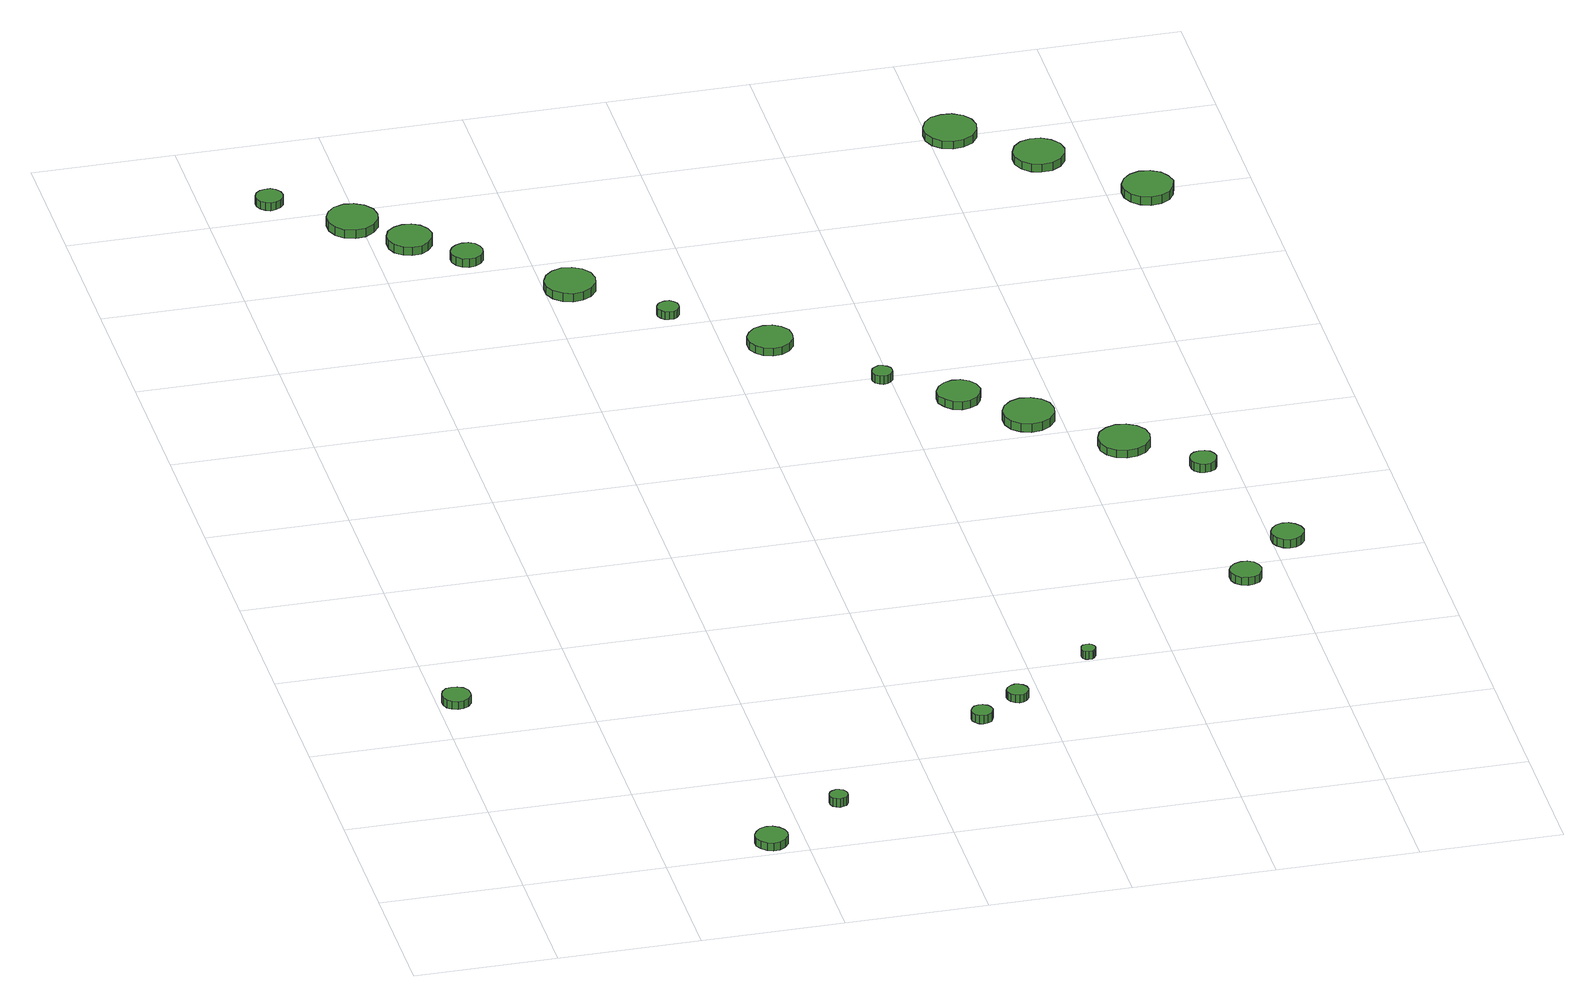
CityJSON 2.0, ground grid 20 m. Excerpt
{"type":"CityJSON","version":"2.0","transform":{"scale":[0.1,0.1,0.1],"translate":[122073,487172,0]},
"CityObjects":{
"tree1":{"type":"SolitaryVegetationObject","attributes":{"function":"something"},"geometry":[{"type":"MultiSurface","lod":"1","boundaries":[[[0,1,2,3,4,5,6,7,8,9,10,11,12,13,14]],[[15,16,17,18,19,20,21,22,23,24,25,26,27,28,29]],[[0,29,28,1]],[[1,28,27,2]],[[2,27,26,3]],[[3,26,25,4]],[[4,25,24,5]],[[5,24,23,6]],[[6,23,22,7]],[[7,22,21,8]],[[8,21,20,9]],[[9,20,19,10]],[[10,19,18,11]],[[11,18,17,12]],[[12,17,16,13]],[[13,16,15,14]],[[14,15,29,0]]]}]},
"tree2":{"type":"SolitaryVegetationObject","attributes":{"function":"something"},"geometry":[{"type":"MultiSurface","lod":"1","boundaries":[[[30,31,32,33,34,35,36,37,38,39,40,41,42,43,44]],[[45,46,47,48,49,50,51,52,53,54,55,56,57,58,59]],[[30,59,58,31]],[[31,58,57,32]],[[32,57,56,33]],[[33,56,55,34]],[[34,55,54,35]],[[35,54,53,36]],[[36,53,52,37]],[[37,52,51,38]],[[38,51,50,39]],[[39,50,49,40]],[[40,49,48,41]],[[41,48,47,42]],[[42,47,46,43]],[[43,46,45,44]],[[44,45,59,30]]]}]},
"tree3":{"type":"SolitaryVegetationObject","attributes":{"function":"something"},"geometry":[{"type":"MultiSurface","lod":"1","boundaries":[[[60,61,62,63,64,65,66,67,68,69,70,71,72,73,74]],[[75,76,77,78,79,80,81,82,83,84,85,86,87,88,89]],[[60,89,88,61]],[[61,88,87,62]],[[62,87,86,63]],[[63,86,85,64]],[[64,85,84,65]],[[65,84,83,66]],[[66,83,82,67]],[[67,82,81,68]],[[68,81,80,69]],[[69,80,79,70]],[[70,79,78,71]],[[71,78,77,72]],[[72,77,76,73]],[[73,76,75,74]],[[74,75,89,60]]]}]},
"tree4":{"type":"SolitaryVegetationObject","attributes":{"function":"something"},"geometry":[{"type":"MultiSurface","lod":"1","boundaries":[[[90,91,92,93,94,95,96,97,98,99,100,101,102,103,104]],[[105,106,107,108,109,110,111,112,113,114,115,116,117,118,119]],[[90,119,118,91]],[[91,118,117,92]],[[92,117,116,93]],[[93,116,115,94]],[[94,115,114,95]],[[95,114,113,96]],[[96,113,112,97]],[[97,112,111,98]],[[98,111,110,99]],[[99,110,109,100]],[[100,109,108,101]],[[101,108,107,102]],[[102,107,106,103]],[[103,106,105,104]],[[104,105,119,90]]]}]},
"tree5":{"type":"SolitaryVegetationObject","attributes":{"function":"something"},"geometry":[{"type":"MultiSurface","lod":"1","boundaries":[[[120,121,122,123,124,125,126,127,128,129,130,131,132,133,134]],[[135,136,137,138,139,140,141,142,143,144,145,146,147,148,149]],[[120,149,148,121]],[[121,148,147,122]],[[122,147,146,123]],[[123,146,145,124]],[[124,145,144,125]],[[125,144,143,126]],[[126,143,142,127]],[[127,142,141,128]],[[128,141,140,129]],[[129,140,139,130]],[[130,139,138,131]],[[131,138,137,132]],[[132,137,136,133]],[[133,136,135,134]],[[134,135,149,120]]]}]},
"tree6":{"type":"SolitaryVegetationObject","attributes":{"function":"something"},"geometry":[{"type":"MultiSurface","lod":"1","boundaries":[[[150,151,152,153,154,155,156,157,158,159,160,161,162,163,164]],[[165,166,167,168,169,170,171,172,173,174,175,176,177,178,179]],[[150,179,178,151]],[[151,178,177,152]],[[152,177,176,153]],[[153,176,175,154]],[[154,175,174,155]],[[155,174,173,156]],[[156,173,172,157]],[[157,172,171,158]],[[158,171,170,159]],[[159,170,169,160]],[[160,169,168,161]],[[161,168,167,162]],[[162,167,166,163]],[[163,166,165,164]],[[164,165,179,150]]]}]},
"tree7":{"type":"SolitaryVegetationObject","attributes":{"function":"something"},"geometry":[{"type":"MultiSurface","lod":"1","boundaries":[[[180,181,182,183,184,185,186,187,188,189,190,191,192,193,194]],[[195,196,197,198,199,200,201,202,203,204,205,206,207,208,209]],[[180,209,208,181]],[[181,208,207,182]],[[182,207,206,183]],[[183,206,205,184]],[[184,205,204,185]],[[185,204,203,186]],[[186,203,202,187]],[[187,202,201,188]],[[188,201,200,189]],[[189,200,199,190]],[[190,199,198,191]],[[191,198,197,192]],[[192,197,196,193]],[[193,196,195,194]],[[194,195,209,180]]]}]},
"tree8":{"type":"SolitaryVegetationObject","attributes":{"function":"something"},"geometry":[{"type":"MultiSurface","lod":"1","boundaries":[[[210,211,212,213,214,215,216,217,218,219,220,221,222,223,224]],[[225,226,227,228,229,230,231,232,233,234,235,236,237,238,239]],[[210,239,238,211]],[[211,238,237,212]],[[212,237,236,213]],[[213,236,235,214]],[[214,235,234,215]],[[215,234,233,216]],[[216,233,232,217]],[[217,232,231,218]],[[218,231,230,219]],[[219,230,229,220]],[[220,229,228,221]],[[221,228,227,222]],[[222,227,226,223]],[[223,226,225,224]],[[224,225,239,210]]]}]},
"tree9":{"type":"SolitaryVegetationObject","attributes":{"function":"something"},"geometry":[{"type":"MultiSurface","lod":"1","boundaries":[[[240,241,242,243,244,245,246,247,248,249,250,251,252,253,254]],[[255,256,257,258,259,260,261,262,263,264,265,266,267,268,269]],[[240,269,268,241]],[[241,268,267,242]],[[242,267,266,243]],[[243,266,265,244]],[[244,265,264,245]],[[245,264,263,246]],[[246,263,262,247]],[[247,262,261,248]],[[248,261,260,249]],[[249,260,259,250]],[[250,259,258,251]],[[251,258,257,252]],[[252,257,256,253]],[[253,256,255,254]],[[254,255,269,240]]]}]},
"tree10":{"type":"SolitaryVegetationObject","attributes":{"function":"something"},"geometry":[{"type":"MultiSurface","lod":"1","boundaries":[[[270,271,272,273,274,275,276,277,278,279,280,281,282,283,284]],[[285,286,287,288,289,290,291,292,293,294,295,296,297,298,299]],[[270,299,298,271]],[[271,298,297,272]],[[272,297,296,273]],[[273,296,295,274]],[[274,295,294,275]],[[275,294,293,276]],[[276,293,292,277]],[[277,292,291,278]],[[278,291,290,279]],[[279,290,289,280]],[[280,289,288,281]],[[281,288,287,282]],[[282,287,286,283]],[[283,286,285,284]],[[284,285,299,270]]]}]},
"tree11":{"type":"SolitaryVegetationObject","attributes":{"function":"something"},"geometry":[{"type":"MultiSurface","lod":"1","boundaries":[[[300,301,302,303,304,305,306,307,308,309,310,311,312,313,314]],[[315,316,317,318,319,320,321,322,323,324,325,326,327,328,329]],[[300,329,328,301]],[[301,328,327,302]],[[302,327,326,303]],[[303,326,325,304]],[[304,325,324,305]],[[305,324,323,306]],[[306,323,322,307]],[[307,322,321,308]],[[308,321,320,309]],[[309,320,319,310]],[[310,319,318,311]],[[311,318,317,312]],[[312,317,316,313]],[[313,316,315,314]],[[314,315,329,300]]]}]},
"tree12":{"type":"SolitaryVegetationObject","attributes":{"function":"something"},"geometry":[{"type":"MultiSurface","lod":"1","boundaries":[[[330,331,332,333,334,335,336,337,338,339,340,341,342,343,344]],[[345,346,347,348,349,350,351,352,353,354,355,356,357,358,359]],[[330,359,358,331]],[[331,358,357,332]],[[332,357,356,333]],[[333,356,355,334]],[[334,355,354,335]],[[335,354,353,336]],[[336,353,352,337]],[[337,352,351,338]],[[338,351,350,339]],[[339,350,349,340]],[[340,349,348,341]],[[341,348,347,342]],[[342,347,346,343]],[[343,346,345,344]],[[344,345,359,330]]]}]},
"tree13":{"type":"SolitaryVegetationObject","attributes":{"function":"something"},"geometry":[{"type":"MultiSurface","lod":"1","boundaries":[[[360,361,362,363,364,365,366,367,368,369,370,371,372,373,374]],[[375,376,377,378,379,380,381,382,383,384,385,386,387,388,389]],[[360,389,388,361]],[[361,388,387,362]],[[362,387,386,363]],[[363,386,385,364]],[[364,385,384,365]],[[365,384,383,366]],[[366,383,382,367]],[[367,382,381,368]],[[368,381,380,369]],[[369,380,379,370]],[[370,379,378,371]],[[371,378,377,372]],[[372,377,376,373]],[[373,376,375,374]],[[374,375,389,360]]]}]},
"tree14":{"type":"SolitaryVegetationObject","attributes":{"function":"something"},"geometry":[{"type":"MultiSurface","lod":"1","boundaries":[[[390,391,392,393,394,395,396,397,398,399,400,401,402,403,404]],[[405,406,407,408,409,410,411,412,413,414,415,416,417,418,419]],[[390,419,418,391]],[[391,418,417,392]],[[392,417,416,393]],[[393,416,415,394]],[[394,415,414,395]],[[395,414,413,396]],[[396,413,412,397]],[[397,412,411,398]],[[398,411,410,399]],[[399,410,409,400]],[[400,409,408,401]],[[401,408,407,402]],[[402,407,406,403]],[[403,406,405,404]],[[404,405,419,390]]]}]},
"tree15":{"type":"SolitaryVegetationObject","attributes":{"function":"something"},"geometry":[{"type":"MultiSurface","lod":"1","boundaries":[[[420,421,422,423,424,425,426,427,428,429,430,431,432,433,434]],[[435,436,437,438,439,440,441,442,443,444,445,446,447,448,449]],[[420,449,448,421]],[[421,448,447,422]],[[422,447,446,423]],[[423,446,445,424]],[[424,445,444,425]],[[425,444,443,426]],[[426,443,442,427]],[[427,442,441,428]],[[428,441,440,429]],[[429,440,439,430]],[[430,439,438,431]],[[431,438,437,432]],[[432,437,436,433]],[[433,436,435,434]],[[434,435,449,420]]]}]},
"tree16":{"type":"SolitaryVegetationObject","attributes":{"function":"something"},"geometry":[{"type":"MultiSurface","lod":"1","boundaries":[[[450,451,452,453,454,455,456,457,458,459,460,461,462,463,464]],[[465,466,467,468,469,470,471,472,473,474,475,476,477,478,479]],[[450,479,478,451]],[[451,478,477,452]],[[452,477,476,453]],[[453,476,475,454]],[[454,475,474,455]],[[455,474,473,456]],[[456,473,472,457]],[[457,472,471,458]],[[458,471,470,459]],[[459,470,469,460]],[[460,469,468,461]],[[461,468,467,462]],[[462,467,466,463]],[[463,466,465,464]],[[464,465,479,450]]]}]},
"tree17":{"type":"SolitaryVegetationObject","attributes":{"function":"something"},"geometry":[{"type":"MultiSurface","lod":"1","boundaries":[[[480,481,482,483,484,485,486,487,488,489,490,491,492,493,494]],[[495,496,497,498,499,500,501,502,503,504,505,506,507,508,509]],[[480,509,508,481]],[[481,508,507,482]],[[482,507,506,483]],[[483,506,505,484]],[[484,505,504,485]],[[485,504,503,486]],[[486,503,502,487]],[[487,502,501,488]],[[488,501,500,489]],[[489,500,499,490]],[[490,499,498,491]],[[491,498,497,492]],[[492,497,496,493]],[[493,496,495,494]],[[494,495,509,480]]]}]},
"tree18":{"type":"SolitaryVegetationObject","attributes":{"function":"something"},"geometry":[{"type":"MultiSurface","lod":"1","boundaries":[[[510,511,512,513,514,515,516,517,518,519,520,521,522,523,524]],[[525,526,527,528,529,530,531,532,533,534,535,536,537,538,539]],[[510,539,538,511]],[[511,538,537,512]],[[512,537,536,513]],[[513,536,535,514]],[[514,535,534,515]],[[515,534,533,516]],[[516,533,532,517]],[[517,532,531,518]],[[518,531,530,519]],[[519,530,529,520]],[[520,529,528,521]],[[521,528,527,522]],[[522,527,526,523]],[[523,526,525,524]],[[524,525,539,510]]]}]},
"tree19":{"type":"SolitaryVegetationObject","attributes":{"function":"something"},"geometry":[{"type":"MultiSurface","lod":"1","boundaries":[[[540,541,542,543,544,545,546,547,548,549,550,551,552,553,554]],[[555,556,557,558,559,560,561,562,563,564,565,566,567,568,569]],[[540,569,568,541]],[[541,568,567,542]],[[542,567,566,543]],[[543,566,565,544]],[[544,565,564,545]],[[545,564,563,546]],[[546,563,562,547]],[[547,562,561,548]],[[548,561,560,549]],[[549,560,559,550]],[[550,559,558,551]],[[551,558,557,552]],[[552,557,556,553]],[[553,556,555,554]],[[554,555,569,540]]]}]},
"tree20":{"type":"SolitaryVegetationObject","attributes":{"function":"something"},"geometry":[{"type":"MultiSurface","lod":"1","boundaries":[[[570,571,572,573,574,575,576,577,578,579,580,581,582,583,584]],[[585,586,587,588,589,590,591,592,593,594,595,596,597,598,599]],[[570,599,598,571]],[[571,598,597,572]],[[572,597,596,573]],[[573,596,595,574]],[[574,595,594,575]],[[575,594,593,576]],[[576,593,592,577]],[[577,592,591,578]],[[578,591,590,579]],[[579,590,589,580]],[[580,589,588,581]],[[581,588,587,582]],[[582,587,586,583]],[[583,586,585,584]],[[584,585,599,570]]]}]},
"tree21":{"type":"SolitaryVegetationObject","attributes":{"function":"something"},"geometry":[{"type":"MultiSurface","lod":"1","boundaries":[[[600,601,602,603,604,605,606,607,608,609,610,611,612,613,614]],[[615,616,617,618,619,620,621,622,623,624,625,626,627,628,629]],[[600,629,628,601]],[[601,628,627,602]],[[602,627,626,603]],[[603,626,625,604]],[[604,625,624,605]],[[605,624,623,606]],[[606,623,622,607]],[[607,622,621,608]],[[608,621,620,609]],[[609,620,619,610]],[[610,619,618,611]],[[611,618,617,612]],[[612,617,616,613]],[[613,616,615,614]],[[614,615,629,600]]]}]},
"tree22":{"type":"SolitaryVegetationObject","attributes":{"function":"something"},"geometry":[{"type":"MultiSurface","lod":"1","boundaries":[[[630,631,632,633,634,635,636,637,638,639,640,641,642,643,644]],[[645,646,647,648,649,650,651,652,653,654,655,656,657,658,659]],[[630,659,658,631]],[[631,658,657,632]],[[632,657,656,633]],[[633,656,655,634]],[[634,655,654,635]],[[635,654,653,636]],[[636,653,652,637]],[[637,652,651,638]],[[638,651,650,639]],[[639,650,649,640]],[[640,649,648,641]],[[641,648,647,642]],[[642,647,646,643]],[[643,646,645,644]],[[644,645,659,630]]]}]},
"tree23":{"type":"SolitaryVegetationObject","attributes":{"function":"something"},"geometry":[{"type":"MultiSurface","lod":"1","boundaries":[[[660,661,662,663,664,665,666,667,668,669,670,671,672,673,674]],[[675,676,677,678,679,680,681,682,683,684,685,686,687,688,689]],[[660,689,688,661]],[[661,688,687,662]],[[662,687,686,663]],[[663,686,685,664]],[[664,685,684,665]],[[665,684,683,666]],[[666,683,682,667]],[[667,682,681,668]],[[668,681,680,669]],[[669,680,679,670]],[[670,679,678,671]],[[671,678,677,672]],[[672,677,676,673]],[[673,676,675,674]],[[674,675,689,660]]]}]}
},
"vertices":[
[46,492,14],[45,500,14],[40,507,14],[32,511,14],[24,512,14],[16,510,14],[10,504,14],[7,496,14],[7,488,14],[10,480,14],[16,475,14],[24,472,14],[32,473,14],[40,477,14],[45,484,14],[45,484,2],[40,477,2],[32,473,2],[24,472,2],[16,475,2],[10,480,2],[7,488,2],[7,496,2],[10,504,2],[16,510,2],[24,512,2],[32,511,2],[40,507,2],[45,500,2],[46,492,2],
[375,25,16],[373,34,16],[367,42,16],[359,47,16],[350,48,16],[341,45,16],[334,38,16],[330,30,16],[330,20,16],[334,12,16],[341,5,16],[350,2,16],[359,3,16],[367,8,16],[373,16,16],[373,16,4],[367,8,4],[359,3,4],[350,2,4],[341,5,4],[334,12,4],[330,20,4],[330,30,4],[334,38,4],[341,45,4],[350,48,4],[359,47,4],[367,42,4],[373,34,4],[375,25,4],
[477,102,20],[476,107,20],[473,112,20],[468,114,20],[463,115,20],[458,113,20],[454,110,20],[452,105,20],[452,99,20],[454,94,20],[458,91,20],[463,89,20],[468,90,20],[473,92,20],[476,97,20],[476,97,7],[473,92,7],[468,90,7],[463,89,7],[458,91,7],[454,94,7],[452,99,7],[452,105,7],[454,110,7],[458,113,7],[463,115,7],[468,114,7],[473,112,7],[476,107,7],[477,102,7],
[112,1840,15],[110,1848,15],[105,1855,15],[98,1859,15],[90,1859,15],[83,1857,15],[77,1852,15],[74,1844,15],[74,1836,15],[77,1829,15],[83,1824,15],[90,1821,15],[98,1822,15],[105,1826,15],[110,1832,15],[110,1832,3],[105,1826,3],[98,1822,3],[90,1821,3],[83,1824,3],[77,1829,3],[74,1836,3],[74,1844,3],[77,1852,3],[83,1857,3],[90,1859,3],[98,1859,3],[105,1855,3],[110,1848,3],[112,1840,3],
[223,1756,17],[220,1771,17],[211,1783,17],[198,1790,17],[184,1792,17],[169,1787,17],[159,1777,17],[153,1764,17],[153,1749,17],[159,1735,17],[169,1725,17],[184,1721,17],[198,1722,17],[211,1730,17],[220,1742,17],[220,1742,4],[211,1730,4],[198,1722,4],[184,1721,4],[169,1725,4],[159,1735,4],[153,1749,4],[153,1764,4],[159,1777,4],[169,1787,4],[184,1792,4],[198,1790,4],[211,1783,4],[220,1771,4],[223,1756,4],
[283,1691,16],[280,1704,16],[272,1715,16],[261,1721,16],[248,1722,16],[236,1718,16],[226,1710,16],[221,1698,16],[221,1685,16],[226,1673,16],[236,1664,16],[248,1660,16],[261,1661,16],[272,1668,16],[280,1679,16],[280,1679,3],[272,1668,3],[261,1661,3],[248,1660,3],[236,1664,3],[226,1673,3],[221,1685,3],[221,1698,3],[226,1710,3],[236,1718,3],[248,1722,3],[261,1721,3],[272,1715,3],[280,1704,3],[283,1691,3],
[721,274,20],[719,280,20],[716,285,20],[710,288,20],[704,289,20],[698,287,20],[694,283,20],[691,277,20],[691,271,20],[694,265,20],[698,261,20],[704,259,20],[710,260,20],[716,263,20],[719,268,20],[719,268,7],[716,263,7],[710,260,7],[704,259,7],[698,261,7],[694,265,7],[691,271,7],[691,277,7],[694,283,7],[698,287,7],[704,289,7],[710,288,7],[716,285,7],[719,280,7],[721,274,7],
[340,1635,15],[338,1644,15],[333,1652,15],[325,1656,15],[316,1657,15],[307,1654,15],[300,1648,15],[296,1640,15],[296,1631,15],[300,1622,15],[307,1616,15],[316,1613,15],[325,1614,15],[333,1619,15],[338,1626,15],[338,1626,2],[333,1619,2],[325,1614,2],[316,1613,2],[307,1616,2],[300,1622,2],[296,1631,2],[296,1640,2],[300,1648,2],[307,1654,2],[316,1657,2],[325,1656,2],[333,1652,2],[338,1644,2],[340,1635,2],
[781,319,18],[780,325,18],[776,330,18],[771,333,18],[765,334,18],[759,332,18],[754,328,18],[751,322,18],[751,316,18],[754,310,18],[759,306,18],[765,304,18],[771,305,18],[776,308,18],[780,313,18],[780,313,6],[776,308,6],[771,305,6],[765,304,6],[759,306,6],[754,310,6],[751,316,6],[751,322,6],[754,328,6],[759,332,6],[765,334,6],[771,333,6],[776,330,6],[780,325,6],[781,319,6],
[470,1525,15],[467,1540,15],[458,1552,15],[445,1559,15],[431,1561,15],[417,1556,15],[406,1546,15],[400,1533,15],[400,1518,15],[406,1505,15],[417,1495,15],[431,1490,15],[445,1492,15],[458,1499,15],[467,1511,15],[467,1511,2],[458,1499,2],[445,1492,2],[431,1490,2],[417,1495,2],[406,1505,2],[400,1518,2],[400,1533,2],[406,1546,2],[417,1556,2],[431,1561,2],[445,1559,2],[458,1552,2],[467,1540,2],[470,1525,2],
[563,1429,14],[562,1435,14],[558,1440,14],[553,1444,14],[546,1444,14],[540,1442,14],[536,1438,14],[533,1432,14],[533,1426,14],[536,1420,14],[540,1416,14],[546,1414,14],[553,1414,14],[558,1417,14],[562,1423,14],[562,1423,2],[558,1417,2],[553,1414,2],[546,1414,2],[540,1416,2],[536,1420,2],[533,1426,2],[533,1432,2],[536,1438,2],[540,1442,2],[546,1444,2],[553,1444,2],[558,1440,2],[562,1435,2],[563,1429,2],
[895,403,19],[894,407,19],[891,411,19],[888,413,19],[883,413,19],[879,412,19],[876,409,19],[875,405,19],[875,401,19],[876,397,19],[879,394,19],[883,393,19],[888,393,19],[891,395,19],[894,399,19],[894,399,7],[891,395,7],[888,393,7],[883,393,7],[879,394,7],[876,397,7],[875,401,7],[875,405,7],[876,409,7],[879,412,7],[883,413,7],[888,413,7],[891,411,7],[894,407,7],[895,403,7],
[694,1318,14],[692,1331,14],[684,1341,14],[673,1348,14],[660,1349,14],[647,1345,14],[638,1336,14],[632,1325,14],[632,1311,14],[638,1300,14],[647,1291,14],[660,1287,14],[673,1288,14],[684,1295,14],[692,1305,14],[692,1305,2],[684,1295,2],[673,1288,2],[660,1287,2],[647,1291,2],[638,1300,2],[632,1311,2],[632,1325,2],[638,1336,2],[647,1345,2],[660,1349,2],[673,1348,2],[684,1341,2],[692,1331,2],[694,1318,2],
[803,1193,15],[802,1198,15],[798,1203,15],[793,1206,15],[787,1207,15],[782,1205,15],[777,1201,15],[775,1195,15],[775,1190,15],[777,1184,15],[782,1180,15],[787,1178,15],[793,1179,15],[798,1182,15],[802,1187,15],[802,1187,2],[798,1182,2],[793,1179,2],[787,1178,2],[782,1180,2],[777,1184,2],[775,1190,2],[775,1195,2],[777,1201,2],[782,1205,2],[787,1207,2],[793,1206,2],[798,1203,2],[802,1198,2],[803,1193,2],
[907,1116,15],[904,1129,15],[897,1139,15],[886,1145,15],[874,1146,15],[862,1142,15],[853,1134,15],[847,1123,15],[847,1110,15],[853,1099,15],[862,1090,15],[874,1086,15],[886,1088,15],[897,1094,15],[904,1104,15],[904,1104,3],[897,1094,3],[886,1088,3],[874,1086,3],[862,1090,3],[853,1099,3],[847,1110,3],[847,1123,3],[853,1134,3],[862,1142,3],[874,1146,3],[886,1145,3],[897,1139,3],[904,1129,3],[907,1116,3],
[992,1042,15],[989,1057,15],[980,1069,15],[967,1076,15],[952,1078,15],[938,1073,15],[927,1063,15],[921,1050,15],[921,1035,15],[927,1021,15],[938,1012,15],[952,1007,15],[967,1009,15],[980,1016,15],[989,1028,15],[989,1028,2],[980,1016,2],[967,1009,2],[952,1007,2],[938,1012,2],[927,1021,2],[921,1035,2],[921,1050,2],[927,1063,2],[938,1073,2],[952,1078,2],[967,1076,2],[980,1069,2],[989,1057,2],[992,1042,2],
[1163,556,19],[1161,565,19],[1156,573,19],[1148,577,19],[1139,578,19],[1130,575,19],[1123,569,19],[1119,561,19],[1119,551,19],[1123,543,19],[1130,537,19],[1139,534,19],[1148,535,19],[1156,539,19],[1161,547,19],[1161,547,7],[1156,539,7],[1148,535,7],[1139,534,7],[1130,537,7],[1123,543,7],[1119,551,7],[1119,561,7],[1123,569,7],[1130,575,7],[1139,578,7],[1148,577,7],[1156,573,7],[1161,565,7],[1163,556,7],
[1101,944,15],[1098,958,15],[1089,970,15],[1076,977,15],[1061,979,15],[1047,974,15],[1036,965,15],[1030,951,15],[1030,936,15],[1036,923,15],[1047,913,15],[1061,908,15],[1076,910,15],[1089,917,15],[1098,929,15],[1098,929,3],[1089,917,3],[1076,910,3],[1061,908,3],[1047,913,3],[1036,923,3],[1030,936,3],[1030,951,3],[1036,965,3],[1047,974,3],[1061,979,3],[1076,977,3],[1089,970,3],[1098,958,3],[1101,944,3],
[1242,640,20],[1240,649,20],[1234,657,20],[1226,662,20],[1217,663,20],[1208,660,20],[1201,653,20],[1197,645,20],[1197,635,20],[1201,627,20],[1208,620,20],[1217,617,20],[1226,618,20],[1234,623,20],[1240,631,20],[1240,631,7],[1234,623,7],[1226,618,7],[1217,617,7],[1208,620,7],[1201,627,7],[1197,635,7],[1197,645,7],[1201,653,7],[1208,660,7],[1217,663,7],[1226,662,7],[1234,657,7],[1240,649,7],[1242,640,7],
[1174,860,19],[1172,867,19],[1168,874,19],[1161,877,19],[1153,878,19],[1146,876,19],[1140,871,19],[1137,864,19],[1137,856,19],[1140,849,19],[1146,843,19],[1153,841,19],[1161,842,19],[1168,846,19],[1172,852,19],[1172,852,6],[1168,846,6],[1161,842,6],[1153,841,6],[1146,843,6],[1140,849,6],[1137,856,6],[1137,864,6],[1140,871,6],[1146,876,6],[1153,878,6],[1161,877,6],[1168,874,6],[1172,867,6],[1174,860,6],
[1067,1801,15],[1064,1816,15],[1055,1828,15],[1041,1836,15],[1026,1837,15],[1011,1833,15],[1000,1822,15],[994,1808,15],[994,1793,15],[1000,1779,15],[1011,1769,15],[1026,1764,15],[1041,1766,15],[1055,1773,15],[1064,1786,15],[1064,1786,3],[1055,1773,3],[1041,1766,3],[1026,1764,3],[1011,1769,3],[1000,1779,3],[994,1793,3],[994,1808,3],[1000,1822,3],[1011,1833,3],[1026,1837,3],[1041,1836,3],[1055,1828,3],[1064,1816,3],[1067,1801,3],
[1168,1711,15],[1165,1725,15],[1156,1737,15],[1143,1745,15],[1128,1746,15],[1114,1742,15],[1103,1732,15],[1097,1718,15],[1097,1704,15],[1103,1690,15],[1114,1680,15],[1128,1676,15],[1143,1677,15],[1156,1685,15],[1165,1697,15],[1165,1697,3],[1156,1685,3],[1143,1677,3],[1128,1676,3],[1114,1680,3],[1103,1690,3],[1097,1704,3],[1097,1718,3],[1103,1732,3],[1114,1742,3],[1128,1746,3],[1143,1745,3],[1156,1737,3],[1165,1725,3],[1168,1711,3],
[1292,1596,13],[1288,1610,13],[1280,1622,13],[1267,1629,13],[1252,1631,13],[1238,1626,13],[1227,1616,13],[1221,1603,13],[1221,1588,13],[1227,1575,13],[1238,1565,13],[1252,1560,13],[1267,1562,13],[1280,1569,13],[1288,1581,13],[1288,1581,0],[1280,1569,0],[1267,1562,0],[1252,1560,0],[1238,1565,0],[1227,1575,0],[1221,1588,0],[1221,1603,0],[1227,1616,0],[1238,1626,0],[1252,1631,0],[1267,1629,0],[1280,1622,0],[1288,1610,0],[1292,1596,0]
]}
